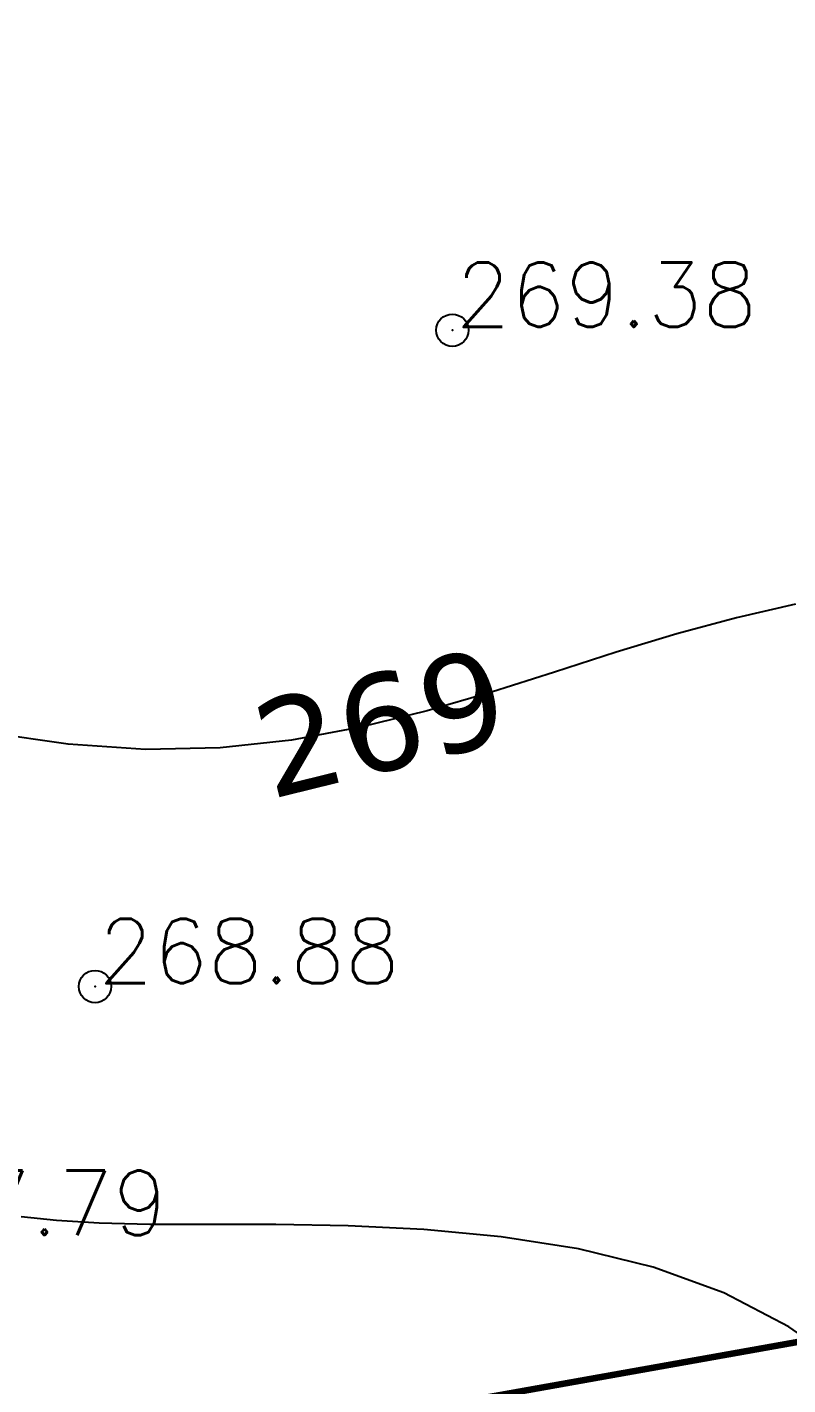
# Model space of a CAD drawing. Header units: millimetres. Extents: x 524954 to 526204, y 9523489 to 9524010.
# Drawn here: x 525170.73 to 525182.5, y 9523661.07 to 9523682.08 of the extents above; entities that cross this region are included whole.
import ezdxf
from ezdxf.enums import TextEntityAlignment as Align

# ---------------------------------------------------------------- set-up
doc = ezdxf.new("R2010")
doc.units = ezdxf.units.MM
doc.header["$PDMODE"] = 32
doc.header["$PDSIZE"] = 0.5
doc.linetypes.add('ACAD_ISO12W100', pattern=[21, 12, -3, 0, -3, 0, -3])
for name, color, linetype in [('Bord Fleuve', 4, 'ACAD_ISO12W100'), ('CN_01_00', 3, 'Continuous'), ('CN_02_00', 4, 'Continuous'), ('Cotation Courbes de niveau', 7, 'Continuous'), ('TopoAlt', 3, 'Continuous'), ('TOPOJIS', 7, 'Continuous')]:
    doc.layers.add(name, color=color, linetype=linetype)
doc.styles.add('Simplex 1.0', font='Simplex.shx', dxfattribs={"width": 0.99, "height": 1})
doc.styles.add('Verdana 1.0', font='verdana.ttf', dxfattribs={"width": 0.99, "height": 1})

# ---------------------------------------------------------------- blocks, each defined once
blk = doc.blocks.new('TCPOINT M')
at = {"color": 0}
blk.add_point((0, 0), dxfattribs=at)
at = {"layer": 'TopoAlt', "style": 'Simplex 1.0', "width": 0.99}
blk.add_attdef('ALT', (0.15, 0.15), '', height=1, dxfattribs=at)

msp = doc.modelspace()

# ---------------------------------------------------------------- hatches: boundary and pattern name
at = {"layer": 'Bord Fleuve', "ltscale": 0.5}
h = msp.add_hatch(dxfattribs=at)
h.set_pattern_fill('ANSI33', color=135, scale=2, style=0)
h.paths.add_polyline_path([(525394.875, 9523547.688), (525386.855, 9523539.684), (525374.857, 9523528.592), (525359.402, 9523533.054), (525302.267, 9523541.753), (525253.226, 9523571.678), (525189.199, 9523592.989), (525146.601, 9523610.427), (525134.908, 9523628.389), (525130.258, 9523644.878), (525129.915, 9523646.053), (525134.923, 9523646.805), (525141.4, 9523651.378), (525145.39, 9523652.194), (525150.779, 9523654.113), (525153.673, 9523654.734), (525157.062, 9523656.215), (525170.428, 9523659.554), (525190.68, 9523663.166), (525195.533, 9523671.037), (525214.046, 9523677.393), (525226.978, 9523684.419), (525241.856, 9523699.409), (525259.549, 9523697.749), (525263.742, 9523702.788), (525265.599, 9523705.429), (525271.397, 9523709.575), (525278.663, 9523713.162), (525282.299, 9523718.359), (525286.813, 9523721.853), (525297.974, 9523715.602), (525305.783, 9523711.053), (525316.348, 9523705.233), (525323.457, 9523701.143), (525333.272, 9523695.625), (525364.282, 9523678.524), (525367.141, 9523669.609), (525369.992, 9523664.673), (525374.256, 9523657.439), (525374.878, 9523649.759), (525376.197, 9523640.514), (525378.821, 9523632.503), (525377.801, 9523621.191), (525377.159, 9523606.875), (525382.451, 9523599.216), (525388.758, 9523585.471), (525391.317, 9523567.355), (525392.74, 9523563.589), (525392.123, 9523555.946)])

# ---------------------------------------------------------------- linework, layer by layer
at = {"layer": 'Bord Fleuve', "ltscale": 0.35, "const_width": 0.1, "flags": 128}
msp.add_lwpolyline([(525129.915, 9523646.053), (525134.923, 9523646.805), (525141.4, 9523651.378), (525145.39, 9523652.194), (525150.779, 9523654.113), (525153.673, 9523654.734), (525157.062, 9523656.215), (525170.428, 9523659.554), (525190.68, 9523663.166), (525195.533, 9523671.037), (525214.046, 9523677.393), (525226.978, 9523684.419), (525241.856, 9523699.409), (525259.549, 9523697.749), (525263.742, 9523702.788), (525265.599, 9523705.429), (525271.397, 9523709.575), (525278.663, 9523713.162), (525282.299, 9523718.359), (525286.804, 9523721.846)], dxfattribs=at)
at = {"layer": 'CN_01_00', "elevation": 269, "flags": 128}
msp.add_lwpolyline([(525182.621, 9523673.154), (525181.711, 9523672.939), (525180.785, 9523672.691), (525179.847, 9523672.407), (525178.894, 9523672.101), (525177.92, 9523671.792), (525176.921, 9523671.501), (525175.891, 9523671.247), (525174.825, 9523671.049), (525173.718, 9523670.928), (525172.565, 9523670.902), (525171.366, 9523670.985), (525170.14, 9523671.162)], dxfattribs=at)
at = {"layer": 'CN_02_00', "elevation": 268, "flags": 128}
msp.add_lwpolyline([(525184.269, 9523660.613), (525183.438, 9523661.333), (525182.521, 9523661.968), (525181.515, 9523662.494), (525180.421, 9523662.892), (525179.263, 9523663.176), (525178.07, 9523663.364), (525176.872, 9523663.476), (525175.7, 9523663.532), (525174.582, 9523663.551), (525173.549, 9523663.552), (525172.63, 9523663.554), (525171.847, 9523663.575), (525171.19, 9523663.614), (525170.64, 9523663.671)], dxfattribs=at)

# ---------------------------------------------------------------- block references
at = {"layer": 'TOPOJIS'}
ref = msp.add_blockref('TCPOINT M', (525177.313, 9523677.391, 269.38), dxfattribs=at)
ref.add_attrib('ALT', '269.38', (525177.363, 9523677.441, 269.38), dxfattribs={"layer": 'TopoAlt', "height": 1, "style": 'Simplex 1.0', "width": 0.99})
ref = msp.add_blockref('TCPOINT M', (525171.784, 9523667.235, 268.88), dxfattribs=at)
ref.add_attrib('ALT', '268.88', (525171.834, 9523667.285, 268.88), dxfattribs={"layer": 'TopoAlt', "height": 1, "style": 'Simplex 1.0', "width": 0.99})
ref = msp.add_blockref('TCPOINT M', (525168.193, 9523663.338, 267.79), dxfattribs=at)
ref.add_attrib('ALT', '267.79', (525168.243, 9523663.388, 267.79), dxfattribs={"layer": 'TopoAlt', "height": 1, "style": 'Simplex 1.0', "width": 0.99})

# ---------------------------------------------------------------- texts
at = {"layer": 'Cotation Courbes de niveau', "style": 'Verdana 1.0', "width": 0.99}
msp.add_text('269', height=1.5, rotation=13.8585, dxfattribs=at).set_placement((525176.201, 9523671.323, 269), align=Align.MIDDLE_CENTER)

doc.saveas('drawing.dxf')
